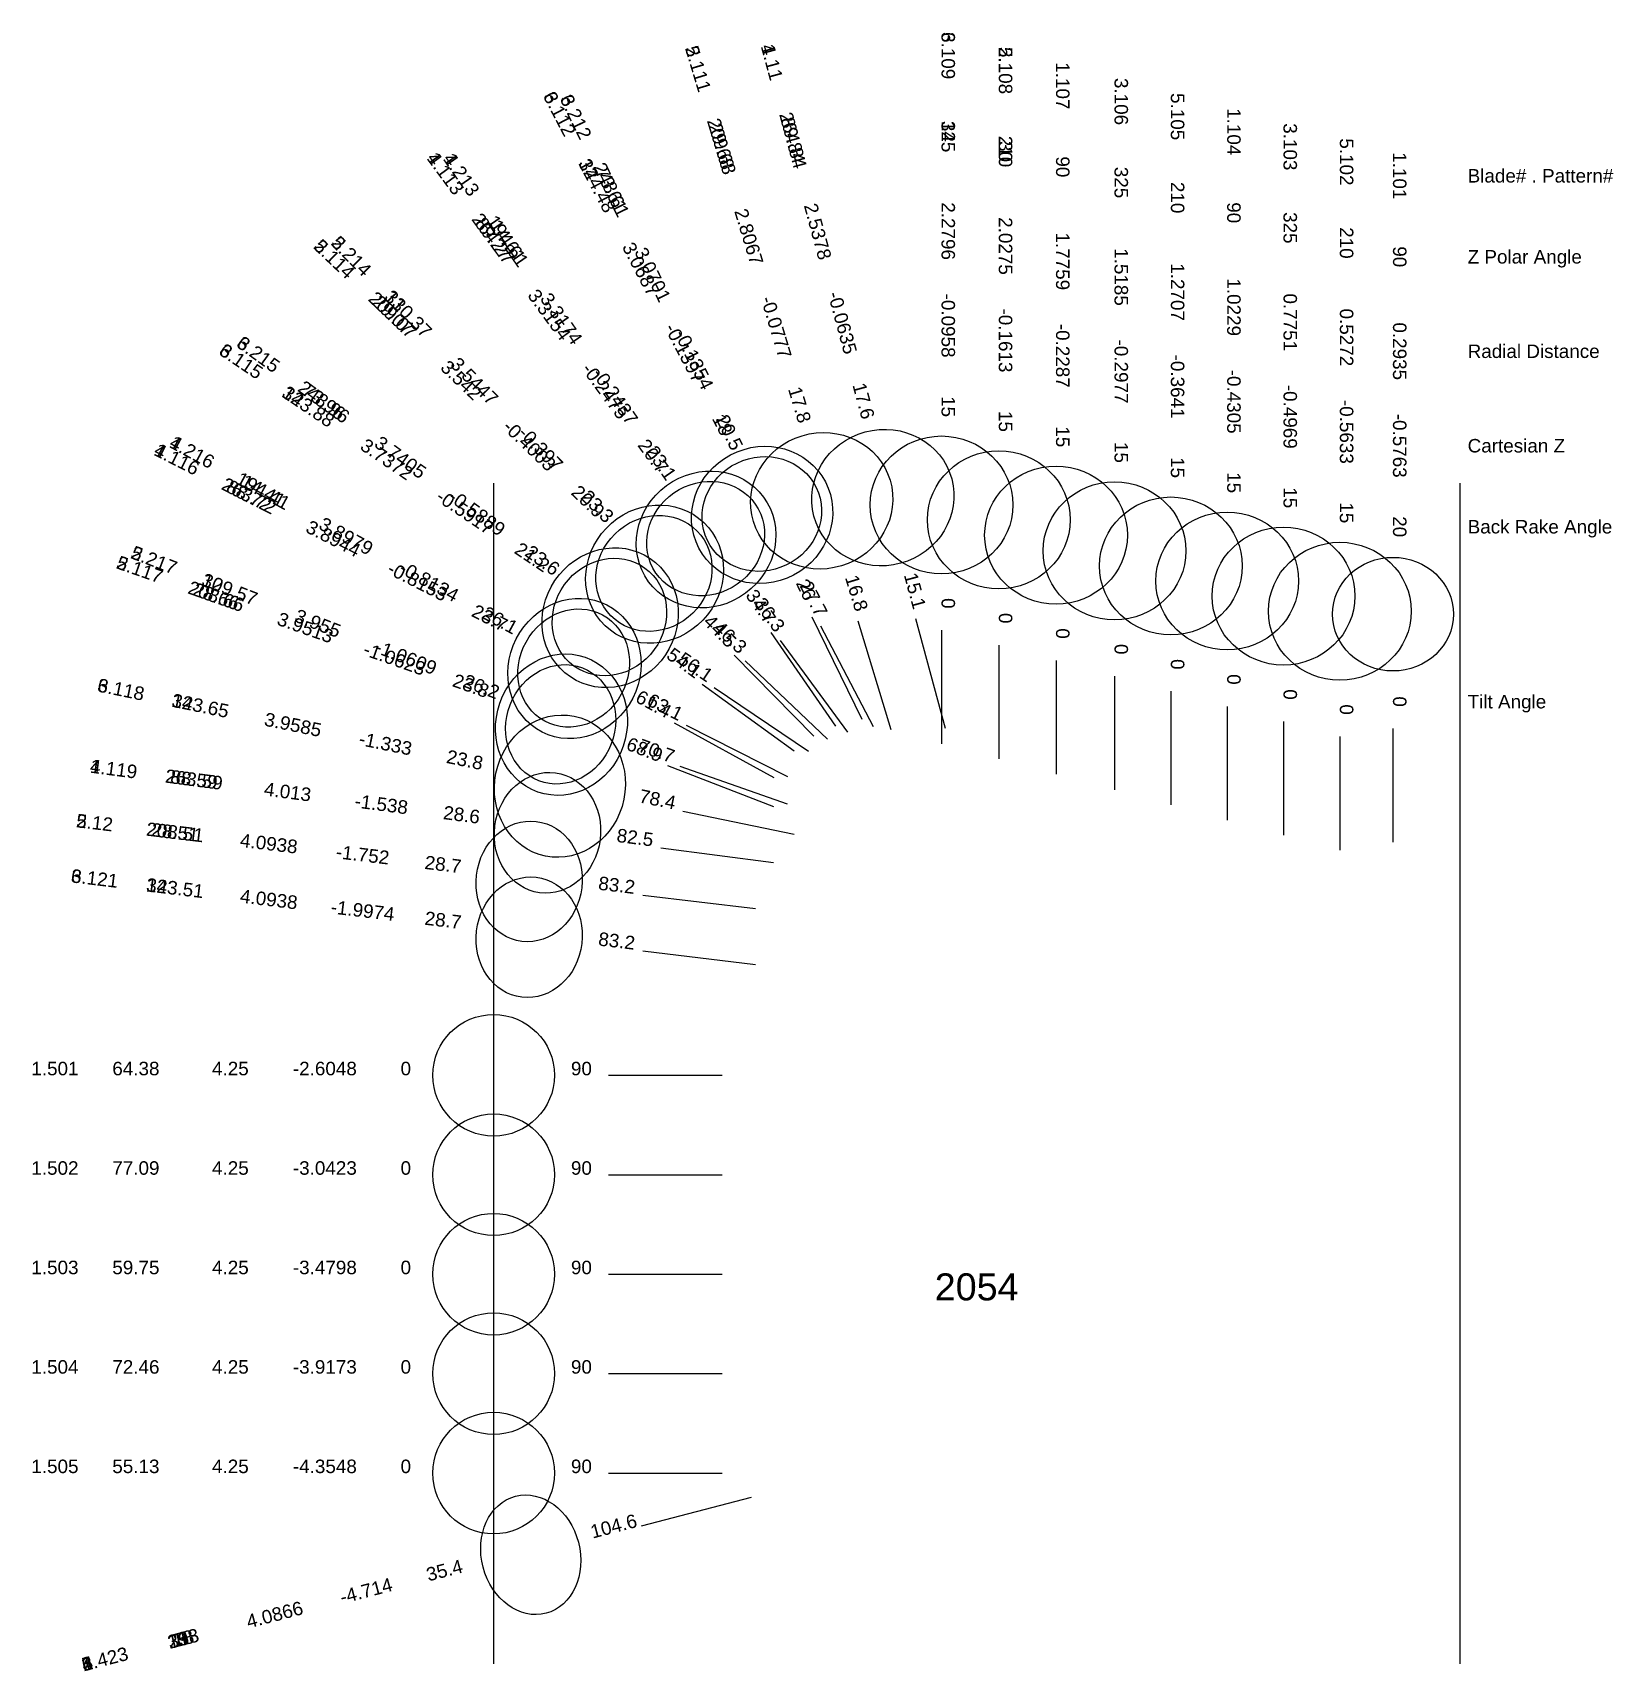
# Model space of a CAD drawing. Header units: inches. Extents: x 29.72 to 36.68, y 12.77 to 19.98.
import ezdxf
from ezdxf.enums import TextEntityAlignment as Align

# ---------------------------------------------------------------- set-up
doc = ezdxf.new("R2010")
doc.units = ezdxf.units.IN
doc.header["$MEASUREMENT"] = 0
for name, color, linetype, true_color in [('Blade_1', 30, 'Continuous', 0xff7f00), ('Blade_2', 7, 'Continuous', 0xcccc00), ('Blade_3', 7, 'Continuous', 0x00cc00), ('Blade_4', 7, 'Continuous', 0x00cccc), ('Blade_5', 7, 'Continuous', 0x0066cc), ('Blade_6', 190, 'Continuous', 0x7f00ff)]:
    doc.layers.add(name, color=color, linetype=linetype, true_color=true_color)
doc.styles.get("Standard").update_dxf_attribs({"font": 'arial.ttf'})

msp = doc.modelspace()

# ---------------------------------------------------------------- linework, layer by layer
for p, q in [((31.75, 18), (31.75, 12.8059)), ((36, 18), (36, 12.8059))]:
    msp.add_line(p, q)
at = {"layer": 'Blade_1'}
for p, q in [((33.6063, 17.4042), (33.7369, 16.9215)), ((32.9694, 17.3425), (33.2542, 16.9315)), ((33.0111, 17.3081), (33.3072, 16.9051)), ((34.2241, 17.2198), (34.2241, 16.7198)), ((34.9771, 17.018), (34.9771, 16.518)), ((32.544, 16.9453), (32.9828, 16.7056)), ((32.5974, 16.9351), (33.0433, 16.7089)), ((35.7065, 16.9202), (35.7065, 16.4202)), ((32.4862, 16.3964), (32.9819, 16.3312)), ((32.255, 15.3952), (32.755, 15.3952)), ((32.255, 14.9577), (32.755, 14.9577)), ((32.255, 14.5202), (32.755, 14.5202)), ((32.255, 14.0827), (32.755, 14.0827)), ((32.255, 13.6452), (32.755, 13.6452)), ((32.4006, 13.4132), (32.8843, 13.5395))]:
    msp.add_line(p, q, dxfattribs=at)
for centre, major_axis, ratio in [((33.4622, 17.9365), (0.3031, 0.082), 0.953001), ((32.6846, 17.7525), (0.253, 0.1859), 0.935491), ((32.6826, 17.7563), (0.2186, 0.1515), 0.919749), ((34.2241, 17.7713), (0.314, 0), 0.965926), ((34.9771, 17.5695), (0.314, 0), 0.965926), ((35.7065, 17.4237), (0.266, 0), 0.939693), ((32.1056, 17.1847), (0.1421, 0.28), 0.915332), ((32.1021, 17.1866), (0.1275, 0.2335), 0.897923), ((31.987, 16.462), (0.0347, 0.2637), 0.877742), ((31.75, 15.3952), (0, 0.2675), 1), ((31.75, 14.9577), (0, 0.2675), 1), ((31.75, 14.5202), (0, 0.2675), 1), ((31.75, 14.0827), (0, 0.2675), 1), ((31.75, 13.6452), (0, 0.2675), 1), ((31.9134, 13.286), (-0.0672, 0.2574), 0.81468)]:
    msp.add_ellipse(centre, major_axis=major_axis, ratio=ratio, dxfattribs=at)
at = {"layer": 'Blade_2'}
for p, q in [((33.3529, 17.3944), (33.4975, 16.9158)), ((32.8083, 17.244), (33.1588, 16.8874)), ((33.9725, 17.2872), (33.9725, 16.7872)), ((32.8569, 17.2188), (33.2185, 16.8735)), ((32.5147, 16.7577), (32.9811, 16.5775)), ((32.5691, 16.7551), (33.0408, 16.5895)), ((32.4061, 16.1882), (32.9026, 16.1287)), ((32.4006, 13.4132), (32.8843, 13.5395))]:
    msp.add_line(p, q, dxfattribs=at)
for centre, major_axis, ratio in [((33.1933, 17.9223), (0.3006, 0.0909), 0.952116), ((33.9725, 17.8387), (0.314, 0), 0.965926), ((32.458, 17.5997), (0.2168, 0.2271), 0.933927), ((32.4553, 17.603), (0.1897, 0.1865), 0.918211), ((32.0487, 16.9377), (0.104, 0.2963), 0.914798), ((32.045, 16.9391), (0.0958, 0.2481), 0.897399), ((31.9062, 16.248), (0.0316, 0.2641), 0.876991), ((31.9134, 13.286), (-0.0672, 0.2574), 0.81468)]:
    msp.add_ellipse(centre, major_axis=major_axis, ratio=ratio, dxfattribs=at)
at = {"layer": 'Blade_3'}
for p, q in [((33.1504, 17.412), (33.3695, 16.9625)), ((33.1873, 17.3718), (33.4193, 16.9289)), ((33.7204, 17.3527), (33.7204, 16.8527)), ((32.6672, 17.1157), (33.0721, 16.8223)), ((32.7204, 17.1004), (33.1352, 16.8213)), ((34.4815, 17.1508), (34.4815, 16.6508)), ((35.2249, 16.9516), (35.2249, 16.4516)), ((32.5818, 16.5564), (33.0716, 16.4561)), ((32.4061, 15.9428), (32.9026, 15.8833)), ((32.4006, 13.4132), (32.8843, 13.5395))]:
    msp.add_line(p, q, dxfattribs=at)
for centre, major_axis, ratio in [((32.9313, 17.8603), (0.2781, 0.1457), 0.950906), ((33.7204, 17.9042), (0.314, 0), 0.965926), ((32.9299, 17.8646), (0.2391, 0.1165), 0.936923), ((34.4815, 17.7023), (0.314, 0), 0.965926), ((35.2249, 17.5031), (0.314, 0), 0.965926), ((32.2628, 17.4083), (0.1753, 0.2605), 0.932365), ((32.2595, 17.4111), (0.1561, 0.2154), 0.916675), ((32.0415, 16.667), (0.063, 0.3076), 0.914731), ((31.9062, 16.0026), (0.0316, 0.2641), 0.876991), ((31.9134, 13.286), (-0.0672, 0.2574), 0.81468)]:
    msp.add_ellipse(centre, major_axis=major_axis, ratio=ratio, dxfattribs=at)
at = {"layer": 'Blade_4'}
for p, q in [((33.6063, 17.4042), (33.7369, 16.9215)), ((32.9694, 17.3425), (33.2542, 16.9315)), ((33.0111, 17.3081), (33.3072, 16.9051)), ((32.544, 16.9453), (32.9828, 16.7056)), ((32.5974, 16.9351), (33.0433, 16.7089)), ((32.4862, 16.3964), (32.9819, 16.3312)), ((32.4006, 13.4132), (32.8843, 13.5395))]:
    msp.add_line(p, q, dxfattribs=at)
for centre, major_axis, ratio in [((33.4622, 17.9365), (0.3031, 0.082), 0.953001), ((32.6846, 17.7525), (0.253, 0.1859), 0.935491), ((32.6826, 17.7563), (0.2186, 0.1515), 0.919749), ((32.1056, 17.1847), (0.1421, 0.28), 0.915332), ((32.1021, 17.1866), (0.1275, 0.2335), 0.897923), ((31.987, 16.462), (0.0347, 0.2637), 0.877742), ((31.9134, 13.286), (-0.0672, 0.2574), 0.81468)]:
    msp.add_ellipse(centre, major_axis=major_axis, ratio=ratio, dxfattribs=at)
at = {"layer": 'Blade_5'}
for p, q in [((33.3529, 17.3944), (33.4975, 16.9158)), ((32.8083, 17.244), (33.1588, 16.8874)), ((33.9725, 17.2872), (33.9725, 16.7872)), ((32.8569, 17.2188), (33.2185, 16.8735)), ((34.7293, 17.0844), (34.7293, 16.5844)), ((35.4728, 16.8852), (35.4728, 16.3852)), ((32.5147, 16.7577), (32.9811, 16.5775)), ((32.5691, 16.7551), (33.0408, 16.5895)), ((32.4061, 16.1882), (32.9026, 16.1287)), ((32.4006, 13.4132), (32.8843, 13.5395))]:
    msp.add_line(p, q, dxfattribs=at)
for centre, major_axis, ratio in [((33.1933, 17.9223), (0.3006, 0.0909), 0.952116), ((33.9725, 17.8387), (0.314, 0), 0.965926), ((32.458, 17.5997), (0.2168, 0.2271), 0.933927), ((32.4553, 17.603), (0.1897, 0.1865), 0.918211), ((34.7293, 17.6359), (0.314, 0), 0.965926), ((35.4728, 17.4367), (0.314, 0), 0.965926), ((32.0487, 16.9377), (0.104, 0.2963), 0.914798), ((32.045, 16.9391), (0.0958, 0.2481), 0.897399), ((31.9062, 16.248), (0.0316, 0.2641), 0.876991), ((31.9134, 13.286), (-0.0672, 0.2574), 0.81468)]:
    msp.add_ellipse(centre, major_axis=major_axis, ratio=ratio, dxfattribs=at)
at = {"layer": 'Blade_6'}
for p, q in [((33.1504, 17.412), (33.3695, 16.9625)), ((33.1873, 17.3718), (33.4193, 16.9289)), ((33.7204, 17.3527), (33.7204, 16.8527)), ((32.6672, 17.1157), (33.0721, 16.8223)), ((32.7204, 17.1004), (33.1352, 16.8213)), ((32.5818, 16.5564), (33.0716, 16.4561)), ((32.4061, 15.9428), (32.9026, 15.8833)), ((32.4006, 13.4132), (32.8843, 13.5395))]:
    msp.add_line(p, q, dxfattribs=at)
for centre, major_axis, ratio in [((32.9313, 17.8603), (0.2781, 0.1457), 0.950906), ((33.7204, 17.9042), (0.314, 0), 0.965926), ((32.9299, 17.8646), (0.2391, 0.1165), 0.936923), ((32.2628, 17.4083), (0.1753, 0.2605), 0.932365), ((32.2595, 17.4111), (0.1561, 0.2154), 0.916675), ((32.0415, 16.667), (0.063, 0.3076), 0.914731), ((31.9062, 16.0026), (0.0316, 0.2641), 0.876991), ((31.9134, 13.286), (-0.0672, 0.2574), 0.81468)]:
    msp.add_ellipse(centre, major_axis=major_axis, ratio=ratio, dxfattribs=at)

# ---------------------------------------------------------------- texts
for s, height, p in [('Blade# . Pattern#', 0.059375, (36.035, 19.3522)), ('Z Polar Angle', 0.059375, (36.035, 18.9959)), ('Radial Distance', 0.059375, (36.035, 18.5803)), ('Cartesian Z', 0.059375, (36.035, 18.1647)), ('Back Rake Angle', 0.059375, (36.035, 17.8084)), ('Tilt Angle', 0.05937, (36.035, 17.0389))]:
    msp.add_text(s, height=height).set_placement(p, align=Align.MIDDLE_LEFT)
msp.add_text('2054', height=0.11875).set_placement((33.875, 14.4645), align=Align.MIDDLE_CENTER)
at = {"layer": 'Blade_1'}
for s, height, rotation, p in [('1.11', 0.05937, 285.14581, (32.9458, 19.8443)), ('1.107', 0.05937, 270, (34.2241, 19.7478)), ('89.84', 0.05937, 285.14581, (33.0389, 19.5005)), ('1.104', 0.05937, 270, (34.9771, 19.546)), ('1.113', 0.05937, 306.30458, (31.5143, 19.3453)), ('1.213', 0.05937, 304.72475, (31.584, 19.3413)), ('90', 0.05937, 270, (34.2241, 19.3915)), ('1.101', 0.05937, 270, (35.7065, 19.3522)), ('2.5378', 0.05937, 285.14581, (33.1475, 19.0993)), ('90', 0.05937, 270, (34.9771, 19.1897)), ('89.27', 0.05937, 306.30458, (31.7253, 19.0582)), ('14.61', 0.05937, 304.72475, (31.787, 19.0485)), ('1.7759', 0.05937, 270, (34.2241, 18.9759)), ('90', 0.05937, 270, (35.7065, 18.9959)), ('1.0229', 0.05937, 270, (34.9771, 18.7741)), ('3.3154', 0.05937, 306.30458, (31.9714, 18.7233)), ('3.3174', 0.05937, 304.72475, (32.0237, 18.7069)), ('-0.0635', 0.05937, 285.14581, (33.256, 18.6981)), ('-0.2287', 0.05937, 270, (34.2241, 18.5603)), ('0.2935', 0.05937, 270, (35.7065, 18.5803)), ('-0.2475', 0.05937, 306.30458, (32.2174, 18.3883)), ('-0.2437', 0.05937, 304.72475, (32.2605, 18.3653)), ('-0.4305', 0.05937, 270, (34.9771, 18.3585)), ('17.6', 0.05937, 285.14581, (33.3491, 18.3542)), ('15', 0.05937, 270, (34.2241, 18.204)), ('-0.5763', 0.05937, 270, (35.7065, 18.1647)), ('1.116', 0.05937, 333.09501, (30.343, 18.0791)), ('1.216', 0.05937, 331.35902, (30.4096, 18.111)), ('20.7', 0.05937, 306.30458, (32.4284, 18.1012)), ('23.1', 0.05937, 304.72475, (32.4634, 18.0725)), ('14.41', 0.05937, 331.35902, (30.7222, 17.9402)), ('15', 0.05937, 270, (34.9771, 18.0022)), ('88.72', 0.05937, 333.09501, (30.6607, 17.9179)), ('3.8944', 0.05937, 333.09501, (31.0314, 17.7298)), ('3.8979', 0.05937, 331.35902, (31.087, 17.741)), ('20', 0.05937, 270, (35.7065, 17.8084)), ('-0.8153', 0.05937, 333.09501, (31.402, 17.5417)), ('-0.8134', 0.05937, 331.35902, (31.4518, 17.5418)), ('15.1', 0.05937, 285.14581, (33.5753, 17.5188)), ('34.7', 0.05937, 304.72475, (32.9018, 17.4401)), ('23.7', 0.05937, 333.09501, (31.7197, 17.3805)), ('26.1', 0.05937, 331.35902, (31.7644, 17.371)), ('36.3', 0.05937, 306.30458, (32.9408, 17.4038)), ('0', 0.0594, 270, (34.2241, 17.3385)), ('0', 0.0594, 270, (34.9771, 17.1367)), ('61.4', 0.05937, 331.35902, (32.4398, 17.0022)), ('63.1', 0.05937, 333.09501, (32.4915, 16.9889)), ('0', 0.0594, 270, (35.7065, 17.0389)), ('1.119', 0.05937, 352.51322, (30.0749, 16.7133)), ('88.59', 0.05937, 352.51322, (30.4281, 16.6669)), ('4.013', 0.05937, 352.51322, (30.8402, 16.6127)), ('-1.538', 0.05937, 352.51322, (31.2523, 16.5585)), ('28.6', 0.05937, 352.51322, (31.6055, 16.5121)), ('82.5', 0.05937, 352.51322, (32.3685, 16.4119)), ('104.6', 0.05937, 14.63317, (32.2857, 13.3832)), ('35.4', 0.05937, 14.63317, (31.5411, 13.1888)), ('-4.714', 0.05937, 14.63317, (31.1964, 13.0988)), ('4.0866', 0.05937, 14.63317, (30.7943, 12.9938)), ('78', 0.05937, 14.63317, (30.3921, 12.8888)), ('1.423', 0.05937, 14.63317, (30.0475, 12.7988))]:
    msp.add_text(s, height=height, rotation=rotation, dxfattribs=at).set_placement(p, align=Align.CENTER)
for s, height, p in [('1.501', 0.05937, (29.82, 15.3952)), ('64.38', 0.05937, (30.1762, 15.3952)), ('4.25', 0.05937, (30.5919, 15.3952)), ('-2.6048', 0.05937, (31.0075, 15.3952)), ('0', 0.0594, (31.3637, 15.3952)), ('90', 0.05937, (32.1362, 15.3952)), ('1.502', 0.05937, (29.82, 14.9577)), ('77.09', 0.05937, (30.1762, 14.9577)), ('4.25', 0.05937, (30.5919, 14.9577)), ('-3.0423', 0.05937, (31.0075, 14.9577)), ('0', 0.0594, (31.3637, 14.9577)), ('90', 0.05937, (32.1362, 14.9577)), ('1.503', 0.05937, (29.82, 14.5202)), ('59.75', 0.05937, (30.1762, 14.5202)), ('4.25', 0.05937, (30.5919, 14.5202)), ('-3.4798', 0.05937, (31.0075, 14.5202)), ('0', 0.0594, (31.3637, 14.5202)), ('90', 0.05937, (32.1362, 14.5202)), ('1.504', 0.05937, (29.82, 14.0827)), ('72.46', 0.05937, (30.1762, 14.0827)), ('4.25', 0.05937, (30.5919, 14.0827)), ('-3.9173', 0.05937, (31.0075, 14.0827)), ('0', 0.0594, (31.3637, 14.0827)), ('90', 0.05937, (32.1362, 14.0827)), ('1.505', 0.05937, (29.82, 13.6452)), ('55.13', 0.05937, (30.1762, 13.6452)), ('4.25', 0.05937, (30.5919, 13.6452)), ('-4.3548', 0.05937, (31.0075, 13.6452)), ('0', 0.0594, (31.3637, 13.6452)), ('90', 0.05937, (32.1362, 13.6452))]:
    msp.add_text(s, height=height, dxfattribs=at).set_placement(p, align=Align.CENTER)
at = {"layer": 'Blade_2'}
for s, height, rotation, p in [('2.111', 0.05937, 286.81893, (32.6214, 19.8143)), ('2.108', 0.05937, 270, (33.9725, 19.8152)), ('29.68', 0.05937, 286.81893, (32.7245, 19.4732)), ('30', 0.05937, 270, (33.9725, 19.4589)), ('2.8067', 0.05937, 286.81893, (32.8447, 19.0754)), ('2.0275', 0.05937, 270, (33.9725, 19.0433)), ('2.114', 0.05937, 316.32353, (31.0285, 18.9646)), ('2.214', 0.05937, 314.51444, (31.1032, 18.9782)), ('29.07', 0.05937, 316.32353, (31.2861, 18.7186)), ('310.37', 0.05937, 314.51444, (31.353, 18.7241)), ('-0.0777', 0.05937, 286.81893, (32.965, 18.6775)), ('-0.1613', 0.05937, 270, (33.9725, 18.6277)), ('3.542', 0.05937, 316.32353, (31.5867, 18.4316)), ('3.5447', 0.05937, 314.51444, (31.6444, 18.4278)), ('17.8', 0.05937, 286.81893, (33.0681, 18.3365)), ('15', 0.05937, 270, (33.9725, 18.2714)), ('-0.4003', 0.05937, 316.32353, (31.8873, 18.1446)), ('-0.397', 0.05937, 314.51444, (31.9358, 18.1314)), ('20.9', 0.05937, 316.32353, (32.145, 17.8985)), ('23.3', 0.05937, 314.51444, (32.1855, 17.8774)), ('2.117', 0.05937, 340.65967, (30.1837, 17.5923)), ('2.217', 0.05937, 338.8813, (30.246, 17.6339)), ('309.57', 0.05937, 338.8813, (30.5783, 17.5056)), ('16.8', 0.05937, 286.81893, (33.3185, 17.5081)), ('28.66', 0.05937, 340.65967, (30.5199, 17.4743)), ('3.955', 0.05937, 338.8813, (30.966, 17.3558)), ('3.9513', 0.05937, 340.65967, (30.912, 17.3366)), ('44.5', 0.05937, 314.51444, (32.725, 17.3286)), ('46.3', 0.05937, 316.32353, (32.771, 17.3008)), ('0', 0.0594, 270, (33.9725, 17.4059)), ('-1.0623', 0.05937, 340.65967, (31.3042, 17.199)), ('-1.0609', 0.05937, 338.8813, (31.3538, 17.2061)), ('23.8', 0.05937, 340.65967, (31.6404, 17.081)), ('26.2', 0.05937, 338.8813, (31.6861, 17.0777)), ('68.9', 0.05937, 338.8813, (32.4039, 16.8005)), ('70.7', 0.05937, 340.65967, (32.457, 16.7944)), ('2.12', 0.05937, 353.17509, (29.9914, 16.4772)), ('28.51', 0.05937, 353.17509, (30.3451, 16.4348)), ('4.0938', 0.05937, 353.17509, (30.7578, 16.3854)), ('-1.752', 0.05937, 353.17509, (31.1704, 16.3361)), ('28.7', 0.05937, 353.17509, (31.5242, 16.2937)), ('83.2', 0.05937, 353.17509, (32.2882, 16.2023)), ('104.6', 0.05937, 14.63317, (32.2857, 13.3832)), ('35.4', 0.05937, 14.63317, (31.5411, 13.1888)), ('-4.714', 0.05937, 14.63317, (31.1964, 13.0988)), ('4.0866', 0.05937, 14.63317, (30.7943, 12.9938)), ('18', 0.05937, 14.63317, (30.3921, 12.8888)), ('2.423', 0.05937, 14.63317, (30.0475, 12.7988))]:
    msp.add_text(s, height=height, rotation=rotation, dxfattribs=at).set_placement(p, align=Align.CENTER)
at = {"layer": 'Blade_3'}
for s, height, rotation, p in [('3.109', 0.05937, 270, (33.7204, 19.8807)), ('3.106', 0.05937, 270, (34.4815, 19.6788)), ('3.112', 0.05937, 297.6531, (32.014, 19.611)), ('3.212', 0.05937, 295.97899, (32.0851, 19.5982)), ('325', 0.05937, 270, (33.7204, 19.5244)), ('3.103', 0.05937, 270, (35.2249, 19.4796)), ('324.48', 0.05937, 297.6531, (32.1793, 19.2955)), ('248.61', 0.05937, 295.97899, (32.2412, 19.278)), ('325', 0.05937, 270, (34.4815, 19.3225)), ('2.2796', 0.05937, 270, (33.7204, 19.1088)), ('325', 0.05937, 270, (35.2249, 19.1233)), ('3.0687', 0.05937, 297.6531, (32.3722, 18.9273)), ('3.0701', 0.05937, 295.97899, (32.4232, 18.9044)), ('1.5185', 0.05937, 270, (34.4815, 18.9069)), ('-0.0958', 0.05937, 270, (33.7204, 18.6932)), ('0.7751', 0.05937, 270, (35.2249, 18.7077)), ('-0.1397', 0.05937, 297.6531, (32.5651, 18.5592)), ('3.115', 0.05937, 326.06771, (30.6229, 18.5116)), ('3.215', 0.05937, 324.073, (30.6979, 18.5427)), ('-0.1354', 0.05937, 295.97899, (32.6053, 18.5307)), ('-0.2977', 0.05937, 270, (34.4815, 18.4913)), ('323.88', 0.05937, 326.06771, (30.9185, 18.3127)), ('248.96', 0.05937, 324.073, (30.9863, 18.3336)), ('-0.4969', 0.05937, 270, (35.2249, 18.2921)), ('15', 0.05937, 270, (33.7204, 18.3369)), ('18', 0.05937, 297.6531, (32.7304, 18.2436)), ('20.5', 0.05937, 295.97899, (32.7614, 18.2105)), ('3.7372', 0.05937, 326.06771, (31.2633, 18.0807)), ('3.7405', 0.05937, 324.073, (31.3229, 18.0898)), ('15', 0.05937, 270, (34.4815, 18.135)), ('-0.5917', 0.05937, 326.06771, (31.6082, 17.8487)), ('-0.5889', 0.05937, 324.073, (31.6595, 17.8459)), ('15', 0.05937, 270, (35.2249, 17.9358)), ('21.2', 0.05937, 326.06771, (31.9037, 17.6499)), ('23.6', 0.05937, 324.073, (31.9479, 17.6369)), ('26', 0.05937, 295.97899, (33.0984, 17.5187)), ('27.7', 0.05937, 297.6531, (33.1321, 17.477)), ('0', 0.0594, 270, (33.7204, 17.4714)), ('54.1', 0.05937, 324.073, (32.571, 17.1853)), ('56.1', 0.05937, 326.06771, (32.6218, 17.1667)), ('0', 0.0594, 270, (34.4815, 17.2695)), ('3.118', 0.05937, 348.43001, (30.1051, 17.0634)), ('0', 0.0594, 270, (35.2249, 17.0703)), ('323.65', 0.05937, 348.43001, (30.4542, 16.992)), ('3.9585', 0.05937, 348.43001, (30.8613, 16.9086)), ('-1.333', 0.05937, 348.43001, (31.2685, 16.8252)), ('23.8', 0.05937, 348.43001, (31.6175, 16.7538)), ('78.4', 0.05937, 348.43001, (32.4654, 16.5802)), ('3.121', 0.05937, 353.17509, (29.9914, 16.2318)), ('323.51', 0.05937, 353.17509, (30.3451, 16.1894)), ('4.0938', 0.05937, 353.17509, (30.7578, 16.14)), ('-1.9974', 0.05937, 353.17509, (31.1704, 16.0907)), ('28.7', 0.05937, 353.17509, (31.5242, 16.0483)), ('83.2', 0.05937, 353.17509, (32.2882, 15.9569)), ('104.6', 0.05937, 14.63317, (32.2857, 13.3832)), ('35.4', 0.05937, 14.63317, (31.5411, 13.1888)), ('-4.714', 0.05937, 14.63317, (31.1964, 13.0988)), ('4.0866', 0.05937, 14.63317, (30.7943, 12.9938)), ('313', 0.05937, 14.63317, (30.3921, 12.8888)), ('3.423', 0.05937, 14.63317, (30.0475, 12.7988))]:
    msp.add_text(s, height=height, rotation=rotation, dxfattribs=at).set_placement(p, align=Align.CENTER)
at = {"layer": 'Blade_4'}
for s, rotation, p in [('4.11', 285.14581, (32.9458, 19.8443)), ('264.84', 285.14581, (33.0389, 19.5005)), ('4.113', 306.30458, (31.5143, 19.3453)), ('4.213', 304.72475, (31.584, 19.3413)), ('264.27', 306.30458, (31.7253, 19.0582)), ('194.61', 304.72475, (31.787, 19.0485)), ('2.5378', 285.14581, (33.1475, 19.0993)), ('3.3154', 306.30458, (31.9714, 18.7233)), ('3.3174', 304.72475, (32.0237, 18.7069)), ('-0.0635', 285.14581, (33.256, 18.6981)), ('-0.2475', 306.30458, (32.2174, 18.3883)), ('-0.2437', 304.72475, (32.2605, 18.3653)), ('17.6', 285.14581, (33.3491, 18.3542)), ('4.116', 333.09501, (30.343, 18.0791)), ('4.216', 331.35902, (30.4096, 18.111)), ('20.7', 306.30458, (32.4284, 18.1012)), ('23.1', 304.72475, (32.4634, 18.0725)), ('263.72', 333.09501, (30.6607, 17.9179)), ('194.41', 331.35902, (30.7222, 17.9402)), ('3.8944', 333.09501, (31.0314, 17.7298)), ('3.8979', 331.35902, (31.087, 17.741)), ('-0.8153', 333.09501, (31.402, 17.5417)), ('-0.8134', 331.35902, (31.4518, 17.5418)), ('15.1', 285.14581, (33.5753, 17.5188)), ('34.7', 304.72475, (32.9018, 17.4401)), ('23.7', 333.09501, (31.7197, 17.3805)), ('26.1', 331.35902, (31.7644, 17.371)), ('36.3', 306.30458, (32.9408, 17.4038)), ('61.4', 331.35902, (32.4398, 17.0022)), ('63.1', 333.09501, (32.4915, 16.9889)), ('4.119', 352.51322, (30.0749, 16.7133)), ('263.59', 352.51322, (30.4281, 16.6669)), ('4.013', 352.51322, (30.8402, 16.6127)), ('-1.538', 352.51322, (31.2523, 16.5585)), ('28.6', 352.51322, (31.6055, 16.5121)), ('82.5', 352.51322, (32.3685, 16.4119)), ('104.6', 14.63317, (32.2857, 13.3832)), ('35.4', 14.63317, (31.5411, 13.1888)), ('-4.714', 14.63317, (31.1964, 13.0988)), ('4.0866', 14.63317, (30.7943, 12.9938)), ('253', 14.63317, (30.3921, 12.8888)), ('4.423', 14.63317, (30.0475, 12.7988))]:
    msp.add_text(s, height=0.05937, rotation=rotation, dxfattribs=at).set_placement(p, align=Align.CENTER)
at = {"layer": 'Blade_5'}
for s, height, rotation, p in [('5.111', 0.05937, 286.81893, (32.6214, 19.8143)), ('5.108', 0.05937, 270, (33.9725, 19.8152)), ('5.105', 0.05937, 270, (34.7293, 19.6124)), ('209.68', 0.05937, 286.81893, (32.7245, 19.4732)), ('210', 0.05937, 270, (33.9725, 19.4589)), ('5.102', 0.05937, 270, (35.4728, 19.4132)), ('210', 0.05937, 270, (34.7293, 19.2561)), ('2.8067', 0.05937, 286.81893, (32.8447, 19.0754)), ('2.0275', 0.05937, 270, (33.9725, 19.0433)), ('210', 0.05937, 270, (35.4728, 19.0569)), ('5.114', 0.05937, 316.32353, (31.0285, 18.9646)), ('5.214', 0.05937, 314.51444, (31.1032, 18.9782)), ('1.2707', 0.05937, 270, (34.7293, 18.8405)), ('209.07', 0.05937, 316.32353, (31.2861, 18.7186)), ('130.37', 0.05937, 314.51444, (31.353, 18.7241)), ('-0.0777', 0.05937, 286.81893, (32.965, 18.6775)), ('-0.1613', 0.05937, 270, (33.9725, 18.6277)), ('0.5272', 0.05937, 270, (35.4728, 18.6413)), ('3.542', 0.05937, 316.32353, (31.5867, 18.4316)), ('3.5447', 0.05937, 314.51444, (31.6444, 18.4278)), ('-0.3641', 0.05937, 270, (34.7293, 18.4249)), ('17.8', 0.05937, 286.81893, (33.0681, 18.3365)), ('15', 0.05937, 270, (33.9725, 18.2714)), ('-0.5633', 0.05937, 270, (35.4728, 18.2257)), ('-0.4003', 0.05937, 316.32353, (31.8873, 18.1446)), ('-0.397', 0.05937, 314.51444, (31.9358, 18.1314)), ('15', 0.05937, 270, (34.7293, 18.0686)), ('20.9', 0.05937, 316.32353, (32.145, 17.8985)), ('23.3', 0.05937, 314.51444, (32.1855, 17.8774)), ('15', 0.05937, 270, (35.4728, 17.8694)), ('5.117', 0.05937, 340.65967, (30.1837, 17.5923)), ('5.217', 0.05937, 338.8813, (30.246, 17.6339)), ('129.57', 0.05937, 338.8813, (30.5783, 17.5056)), ('16.8', 0.05937, 286.81893, (33.3185, 17.5081)), ('208.66', 0.05937, 340.65967, (30.5199, 17.4743)), ('3.955', 0.05937, 338.8813, (30.966, 17.3558)), ('3.9513', 0.05937, 340.65967, (30.912, 17.3366)), ('44.5', 0.05937, 314.51444, (32.725, 17.3286)), ('46.3', 0.05937, 316.32353, (32.771, 17.3008)), ('0', 0.0594, 270, (33.9725, 17.4059)), ('-1.0623', 0.05937, 340.65967, (31.3042, 17.199)), ('-1.0609', 0.05937, 338.8813, (31.3538, 17.2061)), ('23.8', 0.05937, 340.65967, (31.6404, 17.081)), ('26.2', 0.05937, 338.8813, (31.6861, 17.0777)), ('0', 0.0594, 270, (34.7293, 17.2031)), ('0', 0.0594, 270, (35.4728, 17.0039)), ('68.9', 0.05937, 338.8813, (32.4039, 16.8005)), ('70.7', 0.05937, 340.65967, (32.457, 16.7944)), ('5.12', 0.05937, 353.17509, (29.9914, 16.4772)), ('208.51', 0.05937, 353.17509, (30.3451, 16.4348)), ('4.0938', 0.05937, 353.17509, (30.7578, 16.3854)), ('-1.752', 0.05937, 353.17509, (31.1704, 16.3361)), ('28.7', 0.05937, 353.17509, (31.5242, 16.2937)), ('83.2', 0.05937, 353.17509, (32.2882, 16.2023)), ('104.6', 0.05937, 14.63317, (32.2857, 13.3832)), ('35.4', 0.05937, 14.63317, (31.5411, 13.1888)), ('-4.714', 0.05937, 14.63317, (31.1964, 13.0988)), ('4.0866', 0.05937, 14.63317, (30.7943, 12.9938)), ('198', 0.05937, 14.63317, (30.3921, 12.8888)), ('5.423', 0.05937, 14.63317, (30.0475, 12.7988))]:
    msp.add_text(s, height=height, rotation=rotation, dxfattribs=at).set_placement(p, align=Align.CENTER)
at = {"layer": 'Blade_6'}
for s, height, rotation, p in [('6.109', 0.05937, 270, (33.7204, 19.8807)), ('6.112', 0.05937, 297.6531, (32.014, 19.611)), ('6.212', 0.05937, 295.97899, (32.0851, 19.5982)), ('145', 0.05937, 270, (33.7204, 19.5244)), ('144.48', 0.05937, 297.6531, (32.1793, 19.2955)), ('73.61', 0.05937, 295.97899, (32.2412, 19.278)), ('2.2796', 0.05937, 270, (33.7204, 19.1088)), ('3.0687', 0.05937, 297.6531, (32.3722, 18.9273)), ('3.0701', 0.05937, 295.97899, (32.4232, 18.9044)), ('-0.0958', 0.05937, 270, (33.7204, 18.6932)), ('-0.1397', 0.05937, 297.6531, (32.5651, 18.5592)), ('6.115', 0.05937, 326.06771, (30.6229, 18.5116)), ('6.215', 0.05937, 324.073, (30.6979, 18.5427)), ('-0.1354', 0.05937, 295.97899, (32.6053, 18.5307)), ('143.88', 0.05937, 326.06771, (30.9185, 18.3127)), ('73.96', 0.05937, 324.073, (30.9863, 18.3336)), ('15', 0.05937, 270, (33.7204, 18.3369)), ('18', 0.05937, 297.6531, (32.7304, 18.2436)), ('20.5', 0.05937, 295.97899, (32.7614, 18.2105)), ('3.7372', 0.05937, 326.06771, (31.2633, 18.0807)), ('3.7405', 0.05937, 324.073, (31.3229, 18.0898)), ('-0.5917', 0.05937, 326.06771, (31.6082, 17.8487)), ('-0.5889', 0.05937, 324.073, (31.6595, 17.8459)), ('21.2', 0.05937, 326.06771, (31.9037, 17.6499)), ('23.6', 0.05937, 324.073, (31.9479, 17.6369)), ('26', 0.05937, 295.97899, (33.0984, 17.5187)), ('27.7', 0.05937, 297.6531, (33.1321, 17.477)), ('0', 0.0594, 270, (33.7204, 17.4714)), ('54.1', 0.05937, 324.073, (32.571, 17.1853)), ('56.1', 0.05937, 326.06771, (32.6218, 17.1667)), ('6.118', 0.05937, 348.43001, (30.1051, 17.0634)), ('143.65', 0.05937, 348.43001, (30.4542, 16.992)), ('3.9585', 0.05937, 348.43001, (30.8613, 16.9086)), ('-1.333', 0.05937, 348.43001, (31.2685, 16.8252)), ('23.8', 0.05937, 348.43001, (31.6175, 16.7538)), ('78.4', 0.05937, 348.43001, (32.4654, 16.5802)), ('6.121', 0.05937, 353.17509, (29.9914, 16.2318)), ('143.51', 0.05937, 353.17509, (30.3451, 16.1894)), ('4.0938', 0.05937, 353.17509, (30.7578, 16.14)), ('-1.9974', 0.05937, 353.17509, (31.1704, 16.0907)), ('28.7', 0.05937, 353.17509, (31.5242, 16.0483)), ('83.2', 0.05937, 353.17509, (32.2882, 15.9569)), ('104.6', 0.05937, 14.63317, (32.2857, 13.3832)), ('35.4', 0.05937, 14.63317, (31.5411, 13.1888)), ('-4.714', 0.05937, 14.63317, (31.1964, 13.0988)), ('4.0866', 0.05937, 14.63317, (30.7943, 12.9938)), ('133', 0.05937, 14.63317, (30.3921, 12.8888)), ('6.423', 0.05937, 14.63317, (30.0475, 12.7988))]:
    msp.add_text(s, height=height, rotation=rotation, dxfattribs=at).set_placement(p, align=Align.CENTER)

doc.saveas('drawing.dxf')
